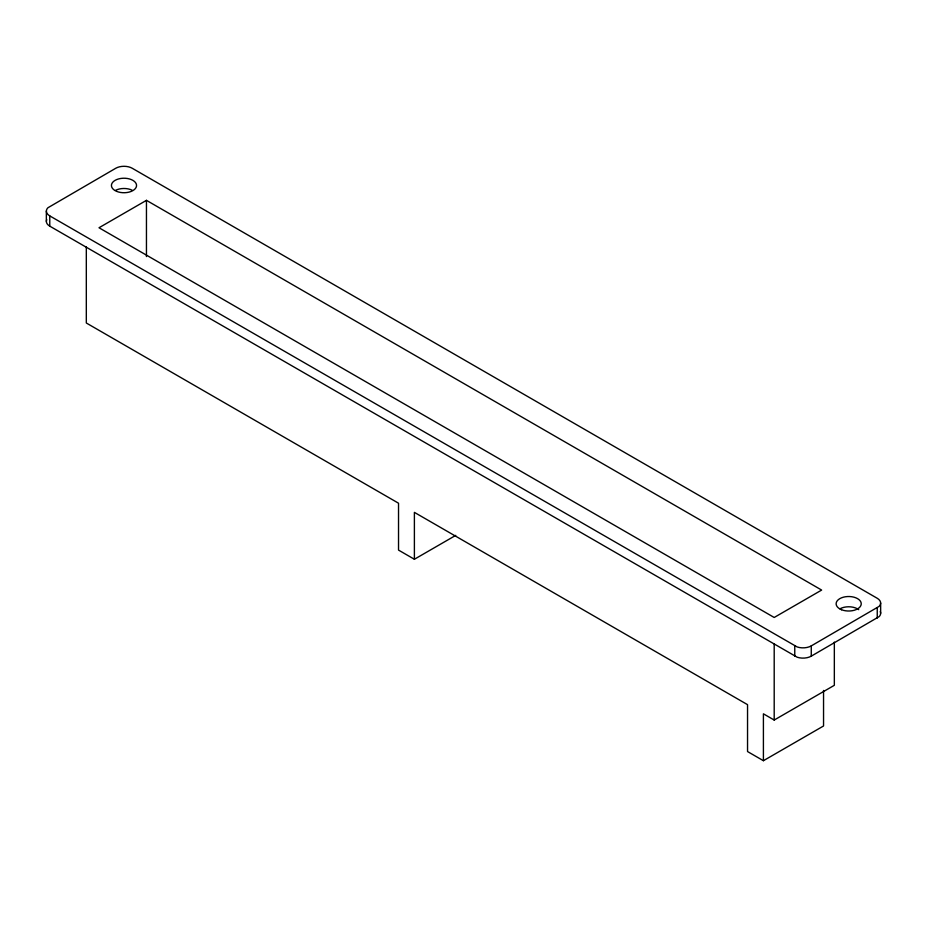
<?xml version="1.0" encoding="UTF-8"?>
<svg xmlns="http://www.w3.org/2000/svg" width="927" height="927" viewBox="0 0 927 927"><rect width="100%" height="100%" fill="white"/><g stroke="black" fill="none" stroke-linecap="round" stroke-linejoin="round"><path stroke-width="1.39" d="M49.768 215.898L797.174 646.965A11.669 6.732 0 0 0 811.264 645.899L879.086 606.397A11.669 6.732 0 0 0 877.232 598.274L132.237 168.262A11.669 6.732 0 0 0 115.748 168.262L47.914 207.764A11.669 6.732 0 0 0 49.768 215.898L49.768 226.153L797.174 657.22A11.669 6.732 0 0 0 811.264 656.154L879.086 616.652A11.669 6.732 0 0 0 880.256 611.542M146.454 200.348L99.004 227.752L774.196 617.475L821.646 590.07L146.454 200.348L146.454 256.559M86.315 246.652L86.315 323.002L398.529 503.21L398.529 550.093L414.392 559.259L455.736 535.377M414.392 559.259L414.392 512.364L747.544 704.659L747.544 751.554L763.408 760.708L763.408 713.813L774.196 720.047L834.335 685.308L834.335 642.098M763.408 760.708L823.547 725.98L823.547 690.453M880.65 603.037L880.65 613.292M877.243 607.799L877.243 618.054M811.264 645.899L811.264 656.154M794.763 645.899L794.763 656.154M774.196 643.697L774.196 720.047M46.35 211.136L46.35 221.391M115.469 190.406A12.561 7.254 0 0 1 132.132 190.209M839.978 608.796A12.561 7.254 0 0 1 858.726 609.665M49.768 226.153A11.669 6.732 0 0 1 46.744 219.641M116.651 191.368A12.561 7.254 0 0 0 136.489 186.211A12.561 7.254 0 0 0 118.83 178.865A12.561 7.254 0 0 0 116.651 191.368M841.542 609.734A12.561 7.254 0 0 0 861.206 604.346A12.561 7.254 0 0 0 843.292 597.22A12.561 7.254 0 0 0 841.542 609.734"/></g></svg>
